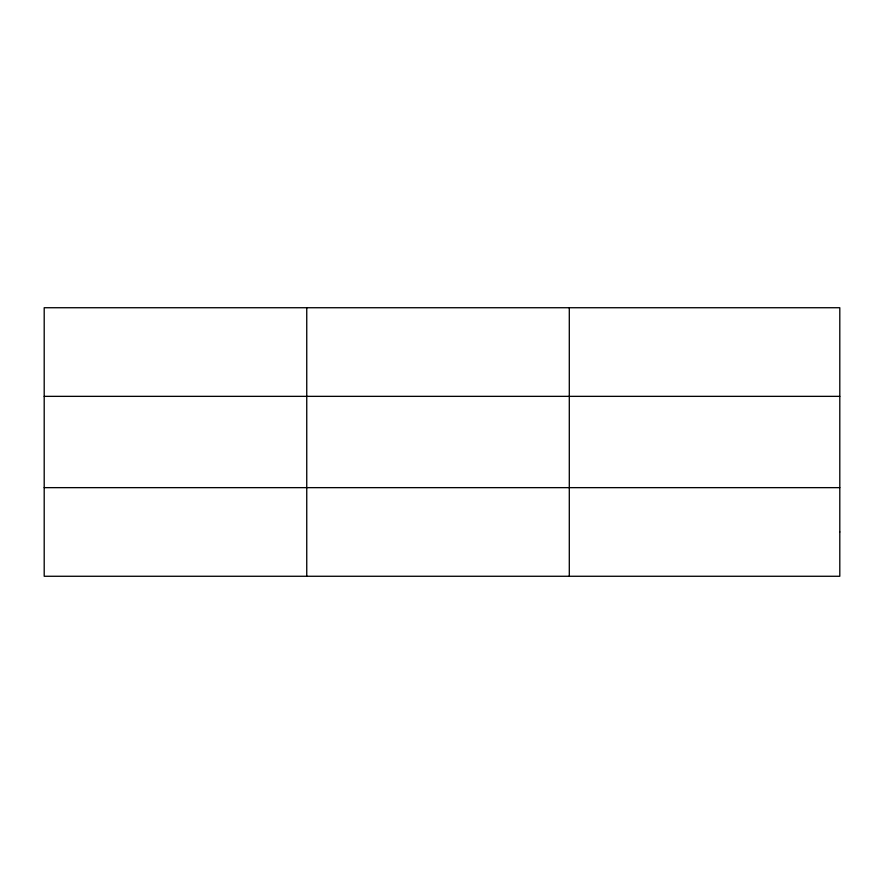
<?xml version="1.0" encoding="UTF-8"?>
<svg xmlns="http://www.w3.org/2000/svg" width="884" height="884" viewBox="0 0 884 884"><rect width="100%" height="100%" fill="white"/><g stroke="black" fill="none" stroke-linecap="round" stroke-linejoin="round"><path stroke-width="1.33" d="M306.748 576.269L306.748 307.731M569.296 576.269L569.296 307.731M44.2 396.352L839.8 396.352M44.2 487.648L839.8 487.648M839.8 531.958L839.8 576.269L44.2 576.269L44.2 307.731L839.8 307.731L839.8 531.958"/></g></svg>
